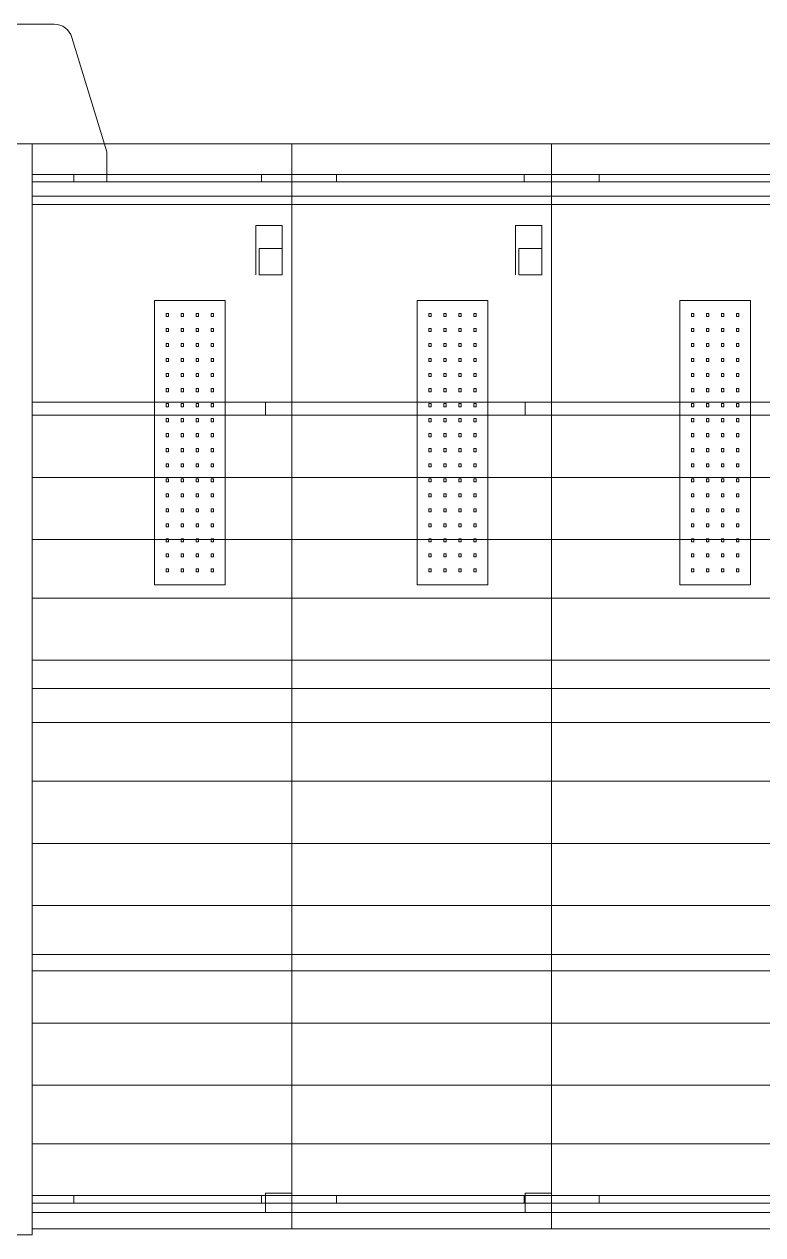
# Model space of a CAD drawing. Header units: millimetres. Extents: x 0 to 3780, y 0 to 2673.
# Drawn here: x 681.4 to 779.8, y 936.8 to 1098 of the extents above; entities that cross this region are included whole.
import ezdxf

# ---------------------------------------------------------------- set-up
doc = ezdxf.new("R2010")
doc.units = ezdxf.units.MM
doc.layers.add('AM_0', color=7, linetype='Continuous', lineweight=5)
doc.layers.add('AM_9', color=6, linetype='Continuous', lineweight=5)

msp = doc.modelspace()

# ---------------------------------------------------------------- linework, layer by layer
at = {"lineweight": 0}
for p, q in [((717.08, 1082.08), (682.48, 1082.08)), ((751.68, 1082.08), (717.08, 1082.08)), ((786.28, 1082.08), (751.68, 1082.08)), ((682.48, 1075.11), (717.08, 1075.11)), ((717.08, 1075.11), (751.68, 1075.11)), ((751.68, 1075.11), (786.28, 1075.11)), ((712.27, 1064.66), (712.27, 1071.2)), ((715.77, 1071.2), (712.27, 1071.2)), ((715.77, 1068.16), (715.77, 1071.2)), ((746.87, 1064.66), (746.87, 1071.2)), ((750.37, 1071.2), (746.87, 1071.2)), ((750.37, 1068.16), (750.37, 1071.2)), ((712.71, 1068.16), (715.77, 1068.16)), ((712.71, 1068.16), (712.71, 1064.66)), ((715.77, 1064.66), (715.77, 1068.16)), ((747.31, 1068.16), (750.37, 1068.16)), ((747.31, 1068.16), (747.31, 1064.66)), ((750.37, 1064.66), (750.37, 1068.16)), ((712.71, 1064.66), (715.77, 1064.66)), ((747.31, 1064.66), (750.37, 1064.66)), ((682.48, 1047.69), (717.08, 1047.69)), ((713.58, 1045.96), (713.58, 1047.69)), ((717.08, 1047.69), (751.68, 1047.69)), ((748.18, 1045.96), (748.18, 1047.69)), ((751.68, 1047.69), (786.28, 1047.69)), ((682.48, 1045.96), (717.08, 1045.96)), ((717.08, 1045.96), (751.68, 1045.96)), ((751.68, 1045.96), (786.28, 1045.96)), ((682.48, 1037.68), (717.08, 1037.68)), ((717.08, 1037.68), (751.68, 1037.68)), ((751.68, 1037.68), (786.28, 1037.68)), ((682.48, 1029.4), (717.08, 1029.4)), ((717.08, 1029.4), (751.68, 1029.4)), ((751.68, 1029.4), (786.28, 1029.4)), ((682.48, 1021.58), (717.08, 1021.58)), ((717.08, 1021.58), (751.68, 1021.58)), ((751.68, 1021.58), (786.28, 1021.58)), ((682.48, 1013.31), (717.08, 1013.31)), ((717.08, 1013.31), (751.68, 1013.31)), ((751.68, 1013.31), (786.28, 1013.31)), ((682.48, 1005.03), (717.08, 1005.03)), ((717.08, 1005.03), (751.68, 1005.03)), ((751.68, 1005.03), (786.28, 1005.03)), ((682.48, 997.21), (717.08, 997.21)), ((717.08, 997.21), (751.68, 997.21)), ((751.68, 997.21), (786.28, 997.21)), ((682.48, 988.93), (717.08, 988.93)), ((717.08, 988.93), (751.68, 988.93)), ((751.68, 988.93), (786.28, 988.93)), ((682.48, 980.66), (717.08, 980.66)), ((717.08, 980.66), (751.68, 980.66)), ((751.68, 980.66), (786.28, 980.66)), ((682.48, 974.14), (717.08, 974.14)), ((717.08, 974.14), (751.68, 974.14)), ((751.68, 974.14), (786.28, 974.14)), ((682.48, 971.97), (717.08, 971.97)), ((717.08, 971.97), (751.68, 971.97)), ((751.68, 971.97), (786.28, 971.97)), ((682.48, 964.99), (717.08, 964.99)), ((717.08, 964.99), (751.68, 964.99)), ((751.68, 964.99), (786.28, 964.99)), ((682.48, 956.74), (717.08, 956.74)), ((717.08, 956.74), (751.68, 956.74)), ((751.68, 956.74), (786.28, 956.74)), ((682.48, 948.9), (717.08, 948.9)), ((717.08, 948.9), (751.68, 948.9)), ((751.68, 948.9), (786.28, 948.9)), ((713.58, 939.75), (713.58, 942.36)), ((717.08, 942.36), (713.58, 942.36)), ((748.18, 939.75), (748.18, 942.36)), ((751.68, 942.36), (748.18, 942.36))]:
    msp.add_line(p, q, dxfattribs=at)
for points in [[(717.08, 939.75), (682.48, 939.75), (682.48, 1082.08), (717.08, 1082.08)], [(682.48, 1082.08), (682.48, 939.75), (717.08, 939.75), (717.08, 1082.08)], [(751.68, 939.75), (717.08, 939.75), (717.08, 1082.08), (751.68, 1082.08)], [(717.08, 1082.08), (717.08, 939.75), (751.68, 939.75), (751.68, 1082.08)], [(786.28, 939.75), (751.68, 939.75), (751.68, 1082.08), (786.28, 1082.08)], [(751.68, 1082.08), (751.68, 939.75), (786.28, 939.75), (786.28, 1082.08)], [(715.77, 1064.66), (715.77, 1068.16), (712.71, 1068.16), (712.71, 1064.66)], [(750.37, 1064.66), (750.37, 1068.16), (747.31, 1068.16), (747.31, 1064.66)], [(717.08, 937.58), (717.08, 939.75), (717.08, 937.58), (682.48, 937.58), (682.48, 939.75), (682.48, 937.58)], [(751.68, 937.58), (751.68, 939.75), (751.68, 937.58), (717.08, 937.58), (717.08, 939.75), (717.08, 937.58)], [(786.28, 937.58), (786.28, 939.75), (786.28, 937.58), (751.68, 937.58), (751.68, 939.75), (751.68, 937.58)]]:
    msp.add_lwpolyline(points, close=True, dxfattribs=at)
at = {"layer": 'AM_0'}
for p, q in [((685.39, 1098.03), (659.48, 1098.03)), ((692.43, 1081.03), (687.78, 1096.26)), ((682.48, 1082.08), (672.58, 1082.08)), ((682.48, 936.8), (682.48, 1082.08)), ((692.43, 1078.03), (692.43, 1081.03)), ((682.48, 1078.03), (857.73, 1078.03)), ((682.48, 1077.03), (857.73, 1077.03)), ((857.73, 1074.02), (682.48, 1074.02)), ((698.79, 1061.25), (698.79, 1023.35)), ((708.19, 1061.25), (698.79, 1061.25)), ((708.19, 1023.35), (708.19, 1061.25)), ((733.79, 1061.25), (733.79, 1023.35)), ((743.19, 1061.25), (733.79, 1061.25)), ((743.19, 1023.35), (743.19, 1061.25)), ((768.79, 1061.25), (768.79, 1023.35)), ((778.19, 1061.25), (768.79, 1061.25)), ((778.19, 1023.35), (778.19, 1061.25)), ((700.64, 1059.5), (700.34, 1059.5)), ((700.34, 1059.5), (700.34, 1059.09)), ((700.64, 1059.09), (700.64, 1059.5)), ((702.34, 1059.5), (702.34, 1059.09)), ((702.64, 1059.5), (702.34, 1059.5)), ((702.64, 1059.09), (702.64, 1059.5)), ((704.34, 1059.5), (704.34, 1059.09)), ((704.64, 1059.5), (704.34, 1059.5)), ((704.64, 1059.09), (704.64, 1059.5)), ((706.34, 1059.5), (706.34, 1059.09)), ((706.64, 1059.5), (706.34, 1059.5)), ((706.64, 1059.09), (706.64, 1059.5)), ((735.64, 1059.5), (735.34, 1059.5)), ((735.34, 1059.5), (735.34, 1059.09)), ((735.64, 1059.09), (735.64, 1059.5)), ((737.64, 1059.5), (737.34, 1059.5)), ((737.34, 1059.5), (737.34, 1059.09)), ((737.64, 1059.09), (737.64, 1059.5)), ((739.34, 1059.5), (739.34, 1059.09)), ((739.64, 1059.5), (739.34, 1059.5)), ((739.64, 1059.09), (739.64, 1059.5)), ((741.34, 1059.5), (741.34, 1059.09)), ((741.64, 1059.5), (741.34, 1059.5)), ((741.64, 1059.09), (741.64, 1059.5)), ((770.34, 1059.5), (770.34, 1059.09)), ((770.64, 1059.5), (770.34, 1059.5)), ((770.64, 1059.09), (770.64, 1059.5)), ((772.34, 1059.5), (772.34, 1059.09)), ((772.64, 1059.5), (772.34, 1059.5)), ((772.64, 1059.09), (772.64, 1059.5)), ((774.34, 1059.5), (774.34, 1059.09)), ((774.64, 1059.5), (774.34, 1059.5)), ((774.64, 1059.09), (774.64, 1059.5)), ((776.34, 1059.5), (776.34, 1059.09)), ((776.64, 1059.5), (776.34, 1059.5)), ((776.64, 1059.09), (776.64, 1059.5)), ((700.34, 1059.09), (700.64, 1059.09)), ((702.34, 1059.09), (702.64, 1059.09)), ((704.34, 1059.09), (704.64, 1059.09)), ((706.34, 1059.09), (706.64, 1059.09)), ((735.34, 1059.09), (735.64, 1059.09)), ((737.34, 1059.09), (737.64, 1059.09)), ((739.34, 1059.09), (739.64, 1059.09)), ((741.34, 1059.09), (741.64, 1059.09)), ((770.34, 1059.09), (770.64, 1059.09)), ((772.34, 1059.09), (772.64, 1059.09)), ((774.34, 1059.09), (774.64, 1059.09)), ((776.34, 1059.09), (776.64, 1059.09)), ((700.34, 1057.5), (700.34, 1057.09)), ((700.64, 1057.5), (700.34, 1057.5)), ((700.34, 1057.09), (700.64, 1057.09)), ((700.64, 1057.09), (700.64, 1057.5)), ((702.34, 1057.5), (702.34, 1057.09)), ((702.64, 1057.5), (702.34, 1057.5)), ((702.34, 1057.09), (702.64, 1057.09)), ((702.64, 1057.09), (702.64, 1057.5)), ((704.64, 1057.5), (704.34, 1057.5)), ((704.34, 1057.5), (704.34, 1057.09)), ((704.34, 1057.09), (704.64, 1057.09)), ((704.64, 1057.09), (704.64, 1057.5)), ((706.34, 1057.5), (706.34, 1057.09)), ((706.64, 1057.5), (706.34, 1057.5)), ((706.34, 1057.09), (706.64, 1057.09)), ((706.64, 1057.09), (706.64, 1057.5)), ((735.64, 1057.5), (735.34, 1057.5)), ((735.34, 1057.5), (735.34, 1057.09)), ((735.34, 1057.09), (735.64, 1057.09)), ((735.64, 1057.09), (735.64, 1057.5)), ((737.64, 1057.5), (737.34, 1057.5)), ((737.34, 1057.5), (737.34, 1057.09)), ((737.34, 1057.09), (737.64, 1057.09)), ((737.64, 1057.09), (737.64, 1057.5)), ((739.34, 1057.5), (739.34, 1057.09)), ((739.64, 1057.5), (739.34, 1057.5)), ((739.34, 1057.09), (739.64, 1057.09)), ((739.64, 1057.09), (739.64, 1057.5)), ((741.34, 1057.5), (741.34, 1057.09)), ((741.64, 1057.5), (741.34, 1057.5)), ((741.34, 1057.09), (741.64, 1057.09)), ((741.64, 1057.09), (741.64, 1057.5)), ((770.34, 1057.5), (770.34, 1057.09)), ((770.64, 1057.5), (770.34, 1057.5)), ((770.34, 1057.09), (770.64, 1057.09)), ((770.64, 1057.09), (770.64, 1057.5)), ((772.34, 1057.5), (772.34, 1057.09)), ((772.64, 1057.5), (772.34, 1057.5)), ((772.34, 1057.09), (772.64, 1057.09)), ((772.64, 1057.09), (772.64, 1057.5)), ((774.34, 1057.5), (774.34, 1057.09)), ((774.64, 1057.5), (774.34, 1057.5)), ((774.34, 1057.09), (774.64, 1057.09)), ((774.64, 1057.09), (774.64, 1057.5)), ((776.34, 1057.5), (776.34, 1057.09)), ((776.64, 1057.5), (776.34, 1057.5)), ((776.34, 1057.09), (776.64, 1057.09)), ((776.64, 1057.09), (776.64, 1057.5)), ((700.34, 1055.5), (700.34, 1055.09)), ((700.64, 1055.5), (700.34, 1055.5)), ((700.34, 1055.09), (700.64, 1055.09)), ((700.64, 1055.09), (700.64, 1055.5)), ((702.34, 1055.5), (702.34, 1055.09)), ((702.64, 1055.5), (702.34, 1055.5)), ((702.34, 1055.09), (702.64, 1055.09)), ((702.64, 1055.09), (702.64, 1055.5)), ((704.34, 1055.5), (704.34, 1055.09)), ((704.64, 1055.5), (704.34, 1055.5)), ((704.34, 1055.09), (704.64, 1055.09)), ((704.64, 1055.09), (704.64, 1055.5)), ((706.34, 1055.5), (706.34, 1055.09)), ((706.64, 1055.5), (706.34, 1055.5)), ((706.34, 1055.09), (706.64, 1055.09)), ((706.64, 1055.09), (706.64, 1055.5)), ((735.64, 1055.5), (735.34, 1055.5)), ((735.34, 1055.5), (735.34, 1055.09)), ((735.34, 1055.09), (735.64, 1055.09)), ((735.64, 1055.09), (735.64, 1055.5)), ((737.64, 1055.5), (737.34, 1055.5)), ((737.34, 1055.5), (737.34, 1055.09)), ((737.34, 1055.09), (737.64, 1055.09)), ((737.64, 1055.09), (737.64, 1055.5)), ((739.34, 1055.5), (739.34, 1055.09)), ((739.64, 1055.5), (739.34, 1055.5)), ((739.34, 1055.09), (739.64, 1055.09)), ((739.64, 1055.09), (739.64, 1055.5)), ((741.34, 1055.5), (741.34, 1055.09)), ((741.64, 1055.5), (741.34, 1055.5)), ((741.34, 1055.09), (741.64, 1055.09)), ((741.64, 1055.09), (741.64, 1055.5)), ((770.34, 1055.5), (770.34, 1055.09)), ((770.64, 1055.5), (770.34, 1055.5)), ((770.34, 1055.09), (770.64, 1055.09)), ((770.64, 1055.09), (770.64, 1055.5)), ((772.34, 1055.5), (772.34, 1055.09)), ((772.64, 1055.5), (772.34, 1055.5)), ((772.34, 1055.09), (772.64, 1055.09)), ((772.64, 1055.09), (772.64, 1055.5)), ((774.64, 1055.5), (774.34, 1055.5)), ((774.34, 1055.5), (774.34, 1055.09)), ((774.34, 1055.09), (774.64, 1055.09)), ((774.64, 1055.09), (774.64, 1055.5)), ((776.34, 1055.5), (776.34, 1055.09)), ((776.64, 1055.5), (776.34, 1055.5)), ((776.34, 1055.09), (776.64, 1055.09)), ((776.64, 1055.09), (776.64, 1055.5)), ((700.64, 1053.5), (700.34, 1053.5)), ((700.34, 1053.5), (700.34, 1053.09)), ((700.34, 1053.09), (700.64, 1053.09)), ((700.64, 1053.09), (700.64, 1053.5)), ((702.34, 1053.5), (702.34, 1053.09)), ((702.64, 1053.5), (702.34, 1053.5)), ((702.34, 1053.09), (702.64, 1053.09)), ((702.64, 1053.09), (702.64, 1053.5)), ((704.34, 1053.5), (704.34, 1053.09)), ((704.64, 1053.5), (704.34, 1053.5)), ((704.34, 1053.09), (704.64, 1053.09)), ((704.64, 1053.09), (704.64, 1053.5)), ((706.64, 1053.5), (706.34, 1053.5)), ((706.34, 1053.5), (706.34, 1053.09)), ((706.34, 1053.09), (706.64, 1053.09)), ((706.64, 1053.09), (706.64, 1053.5)), ((735.64, 1053.5), (735.34, 1053.5)), ((735.34, 1053.5), (735.34, 1053.09)), ((735.34, 1053.09), (735.64, 1053.09)), ((735.64, 1053.09), (735.64, 1053.5)), ((737.64, 1053.5), (737.34, 1053.5)), ((737.34, 1053.5), (737.34, 1053.09)), ((737.34, 1053.09), (737.64, 1053.09)), ((737.64, 1053.09), (737.64, 1053.5)), ((739.34, 1053.5), (739.34, 1053.09)), ((739.64, 1053.5), (739.34, 1053.5)), ((739.34, 1053.09), (739.64, 1053.09)), ((739.64, 1053.09), (739.64, 1053.5)), ((741.34, 1053.5), (741.34, 1053.09)), ((741.64, 1053.5), (741.34, 1053.5)), ((741.34, 1053.09), (741.64, 1053.09)), ((741.64, 1053.09), (741.64, 1053.5)), ((770.34, 1053.5), (770.34, 1053.09)), ((770.64, 1053.5), (770.34, 1053.5)), ((770.34, 1053.09), (770.64, 1053.09)), ((770.64, 1053.09), (770.64, 1053.5)), ((772.34, 1053.5), (772.34, 1053.09)), ((772.64, 1053.5), (772.34, 1053.5)), ((772.34, 1053.09), (772.64, 1053.09)), ((772.64, 1053.09), (772.64, 1053.5)), ((774.34, 1053.5), (774.34, 1053.09)), ((774.64, 1053.5), (774.34, 1053.5)), ((774.34, 1053.09), (774.64, 1053.09)), ((774.64, 1053.09), (774.64, 1053.5)), ((776.34, 1053.5), (776.34, 1053.09)), ((776.64, 1053.5), (776.34, 1053.5)), ((776.34, 1053.09), (776.64, 1053.09)), ((776.64, 1053.09), (776.64, 1053.5)), ((700.64, 1051.5), (700.34, 1051.5)), ((700.34, 1051.5), (700.34, 1051.09)), ((700.64, 1051.09), (700.64, 1051.5)), ((702.34, 1051.5), (702.34, 1051.09)), ((702.64, 1051.5), (702.34, 1051.5)), ((702.64, 1051.09), (702.64, 1051.5)), ((704.34, 1051.5), (704.34, 1051.09)), ((704.64, 1051.5), (704.34, 1051.5)), ((704.64, 1051.09), (704.64, 1051.5)), ((706.34, 1051.5), (706.34, 1051.09)), ((706.64, 1051.5), (706.34, 1051.5)), ((706.64, 1051.09), (706.64, 1051.5)), ((735.64, 1051.5), (735.34, 1051.5)), ((735.34, 1051.5), (735.34, 1051.09)), ((735.64, 1051.09), (735.64, 1051.5)), ((737.64, 1051.5), (737.34, 1051.5)), ((737.34, 1051.5), (737.34, 1051.09)), ((737.64, 1051.09), (737.64, 1051.5)), ((739.34, 1051.5), (739.34, 1051.09)), ((739.64, 1051.5), (739.34, 1051.5)), ((739.64, 1051.09), (739.64, 1051.5)), ((741.34, 1051.5), (741.34, 1051.09)), ((741.64, 1051.5), (741.34, 1051.5)), ((741.64, 1051.09), (741.64, 1051.5)), ((770.34, 1051.5), (770.34, 1051.09)), ((770.64, 1051.5), (770.34, 1051.5)), ((770.64, 1051.09), (770.64, 1051.5)), ((772.34, 1051.5), (772.34, 1051.09)), ((772.64, 1051.5), (772.34, 1051.5)), ((772.64, 1051.09), (772.64, 1051.5)), ((774.64, 1051.5), (774.34, 1051.5)), ((774.34, 1051.5), (774.34, 1051.09)), ((774.64, 1051.09), (774.64, 1051.5)), ((776.34, 1051.5), (776.34, 1051.09)), ((776.64, 1051.5), (776.34, 1051.5)), ((776.64, 1051.09), (776.64, 1051.5)), ((700.34, 1051.09), (700.64, 1051.09)), ((702.34, 1051.09), (702.64, 1051.09)), ((704.34, 1051.09), (704.64, 1051.09)), ((706.34, 1051.09), (706.64, 1051.09)), ((735.34, 1051.09), (735.64, 1051.09)), ((737.34, 1051.09), (737.64, 1051.09)), ((739.34, 1051.09), (739.64, 1051.09)), ((741.34, 1051.09), (741.64, 1051.09)), ((770.34, 1051.09), (770.64, 1051.09)), ((772.34, 1051.09), (772.64, 1051.09)), ((774.34, 1051.09), (774.64, 1051.09)), ((776.34, 1051.09), (776.64, 1051.09)), ((700.34, 1049.5), (700.34, 1049.09)), ((700.64, 1049.5), (700.34, 1049.5)), ((700.34, 1049.09), (700.64, 1049.09)), ((700.64, 1049.09), (700.64, 1049.5)), ((702.34, 1049.5), (702.34, 1049.09)), ((702.64, 1049.5), (702.34, 1049.5)), ((702.34, 1049.09), (702.64, 1049.09)), ((702.64, 1049.09), (702.64, 1049.5)), ((704.34, 1049.5), (704.34, 1049.09)), ((704.64, 1049.5), (704.34, 1049.5)), ((704.34, 1049.09), (704.64, 1049.09)), ((704.64, 1049.09), (704.64, 1049.5)), ((706.34, 1049.5), (706.34, 1049.09)), ((706.64, 1049.5), (706.34, 1049.5)), ((706.34, 1049.09), (706.64, 1049.09)), ((706.64, 1049.09), (706.64, 1049.5)), ((735.64, 1049.5), (735.34, 1049.5)), ((735.34, 1049.5), (735.34, 1049.09)), ((735.34, 1049.09), (735.64, 1049.09)), ((735.64, 1049.09), (735.64, 1049.5)), ((737.64, 1049.5), (737.34, 1049.5)), ((737.34, 1049.5), (737.34, 1049.09)), ((737.34, 1049.09), (737.64, 1049.09)), ((737.64, 1049.09), (737.64, 1049.5)), ((739.34, 1049.5), (739.34, 1049.09)), ((739.64, 1049.5), (739.34, 1049.5)), ((739.34, 1049.09), (739.64, 1049.09)), ((739.64, 1049.09), (739.64, 1049.5)), ((741.34, 1049.5), (741.34, 1049.09)), ((741.64, 1049.5), (741.34, 1049.5)), ((741.34, 1049.09), (741.64, 1049.09)), ((741.64, 1049.09), (741.64, 1049.5)), ((770.34, 1049.5), (770.34, 1049.09)), ((770.64, 1049.5), (770.34, 1049.5)), ((770.34, 1049.09), (770.64, 1049.09)), ((770.64, 1049.09), (770.64, 1049.5)), ((772.34, 1049.5), (772.34, 1049.09)), ((772.64, 1049.5), (772.34, 1049.5)), ((772.34, 1049.09), (772.64, 1049.09)), ((772.64, 1049.09), (772.64, 1049.5)), ((774.34, 1049.5), (774.34, 1049.09)), ((774.64, 1049.5), (774.34, 1049.5)), ((774.34, 1049.09), (774.64, 1049.09)), ((774.64, 1049.09), (774.64, 1049.5)), ((776.34, 1049.5), (776.34, 1049.09)), ((776.64, 1049.5), (776.34, 1049.5)), ((776.34, 1049.09), (776.64, 1049.09)), ((776.64, 1049.09), (776.64, 1049.5)), ((700.34, 1047.5), (700.34, 1047.09)), ((700.64, 1047.5), (700.34, 1047.5)), ((700.34, 1047.09), (700.64, 1047.09)), ((700.64, 1047.09), (700.64, 1047.5)), ((702.34, 1047.5), (702.34, 1047.09)), ((702.64, 1047.5), (702.34, 1047.5)), ((702.34, 1047.09), (702.64, 1047.09)), ((702.64, 1047.09), (702.64, 1047.5)), ((704.34, 1047.5), (704.34, 1047.09)), ((704.64, 1047.5), (704.34, 1047.5)), ((704.34, 1047.09), (704.64, 1047.09)), ((704.64, 1047.09), (704.64, 1047.5)), ((706.34, 1047.5), (706.34, 1047.09)), ((706.64, 1047.5), (706.34, 1047.5)), ((706.34, 1047.09), (706.64, 1047.09)), ((706.64, 1047.09), (706.64, 1047.5)), ((735.64, 1047.5), (735.34, 1047.5)), ((735.34, 1047.5), (735.34, 1047.09)), ((735.34, 1047.09), (735.64, 1047.09)), ((735.64, 1047.09), (735.64, 1047.5)), ((737.64, 1047.5), (737.34, 1047.5)), ((737.34, 1047.5), (737.34, 1047.09)), ((737.34, 1047.09), (737.64, 1047.09)), ((737.64, 1047.09), (737.64, 1047.5)), ((739.64, 1047.5), (739.34, 1047.5)), ((739.34, 1047.5), (739.34, 1047.09)), ((739.34, 1047.09), (739.64, 1047.09)), ((739.64, 1047.09), (739.64, 1047.5)), ((741.34, 1047.5), (741.34, 1047.09)), ((741.64, 1047.5), (741.34, 1047.5)), ((741.34, 1047.09), (741.64, 1047.09)), ((741.64, 1047.09), (741.64, 1047.5)), ((770.34, 1047.5), (770.34, 1047.09)), ((770.64, 1047.5), (770.34, 1047.5)), ((770.34, 1047.09), (770.64, 1047.09)), ((770.64, 1047.09), (770.64, 1047.5)), ((772.34, 1047.5), (772.34, 1047.09)), ((772.64, 1047.5), (772.34, 1047.5)), ((772.34, 1047.09), (772.64, 1047.09)), ((772.64, 1047.09), (772.64, 1047.5)), ((774.34, 1047.5), (774.34, 1047.09)), ((774.64, 1047.5), (774.34, 1047.5)), ((774.34, 1047.09), (774.64, 1047.09)), ((774.64, 1047.09), (774.64, 1047.5)), ((776.34, 1047.5), (776.34, 1047.09)), ((776.64, 1047.5), (776.34, 1047.5)), ((776.34, 1047.09), (776.64, 1047.09)), ((776.64, 1047.09), (776.64, 1047.5)), ((700.34, 1045.5), (700.34, 1045.09)), ((700.64, 1045.5), (700.34, 1045.5)), ((700.34, 1045.09), (700.64, 1045.09)), ((700.64, 1045.09), (700.64, 1045.5)), ((702.34, 1045.5), (702.34, 1045.09)), ((702.64, 1045.5), (702.34, 1045.5)), ((702.34, 1045.09), (702.64, 1045.09)), ((702.64, 1045.09), (702.64, 1045.5)), ((704.34, 1045.5), (704.34, 1045.09)), ((704.64, 1045.5), (704.34, 1045.5)), ((704.34, 1045.09), (704.64, 1045.09)), ((704.64, 1045.09), (704.64, 1045.5)), ((706.64, 1045.5), (706.34, 1045.5)), ((706.34, 1045.5), (706.34, 1045.09)), ((706.34, 1045.09), (706.64, 1045.09)), ((706.64, 1045.09), (706.64, 1045.5)), ((735.64, 1045.5), (735.34, 1045.5)), ((735.34, 1045.5), (735.34, 1045.09)), ((735.34, 1045.09), (735.64, 1045.09)), ((735.64, 1045.09), (735.64, 1045.5)), ((737.64, 1045.5), (737.34, 1045.5)), ((737.34, 1045.5), (737.34, 1045.09)), ((737.34, 1045.09), (737.64, 1045.09)), ((737.64, 1045.09), (737.64, 1045.5)), ((739.64, 1045.5), (739.34, 1045.5)), ((739.34, 1045.5), (739.34, 1045.09)), ((739.34, 1045.09), (739.64, 1045.09)), ((739.64, 1045.09), (739.64, 1045.5)), ((741.34, 1045.5), (741.34, 1045.09)), ((741.64, 1045.5), (741.34, 1045.5)), ((741.34, 1045.09), (741.64, 1045.09)), ((741.64, 1045.09), (741.64, 1045.5)), ((770.34, 1045.5), (770.34, 1045.09)), ((770.64, 1045.5), (770.34, 1045.5)), ((770.34, 1045.09), (770.64, 1045.09)), ((770.64, 1045.09), (770.64, 1045.5)), ((772.34, 1045.5), (772.34, 1045.09)), ((772.64, 1045.5), (772.34, 1045.5)), ((772.34, 1045.09), (772.64, 1045.09)), ((772.64, 1045.09), (772.64, 1045.5)), ((774.34, 1045.5), (774.34, 1045.09)), ((774.64, 1045.5), (774.34, 1045.5)), ((774.34, 1045.09), (774.64, 1045.09)), ((774.64, 1045.09), (774.64, 1045.5)), ((776.34, 1045.5), (776.34, 1045.09)), ((776.64, 1045.5), (776.34, 1045.5)), ((776.34, 1045.09), (776.64, 1045.09)), ((776.64, 1045.09), (776.64, 1045.5)), ((700.34, 1043.5), (700.34, 1043.09)), ((700.64, 1043.5), (700.34, 1043.5)), ((700.64, 1043.09), (700.64, 1043.5)), ((702.34, 1043.5), (702.34, 1043.09)), ((702.64, 1043.5), (702.34, 1043.5)), ((702.64, 1043.09), (702.64, 1043.5)), ((704.34, 1043.5), (704.34, 1043.09)), ((704.64, 1043.5), (704.34, 1043.5)), ((704.64, 1043.09), (704.64, 1043.5)), ((706.34, 1043.5), (706.34, 1043.09)), ((706.64, 1043.5), (706.34, 1043.5)), ((706.64, 1043.09), (706.64, 1043.5)), ((735.64, 1043.5), (735.34, 1043.5)), ((735.34, 1043.5), (735.34, 1043.09)), ((735.64, 1043.09), (735.64, 1043.5)), ((737.64, 1043.5), (737.34, 1043.5)), ((737.34, 1043.5), (737.34, 1043.09)), ((737.64, 1043.09), (737.64, 1043.5)), ((739.64, 1043.5), (739.34, 1043.5)), ((739.34, 1043.5), (739.34, 1043.09)), ((739.64, 1043.09), (739.64, 1043.5)), ((741.34, 1043.5), (741.34, 1043.09)), ((741.64, 1043.5), (741.34, 1043.5)), ((741.64, 1043.09), (741.64, 1043.5)), ((770.34, 1043.5), (770.34, 1043.09)), ((770.64, 1043.5), (770.34, 1043.5)), ((770.64, 1043.09), (770.64, 1043.5)), ((772.34, 1043.5), (772.34, 1043.09)), ((772.64, 1043.5), (772.34, 1043.5)), ((772.64, 1043.09), (772.64, 1043.5)), ((774.34, 1043.5), (774.34, 1043.09)), ((774.64, 1043.5), (774.34, 1043.5)), ((774.64, 1043.09), (774.64, 1043.5)), ((776.34, 1043.5), (776.34, 1043.09)), ((776.64, 1043.5), (776.34, 1043.5)), ((776.64, 1043.09), (776.64, 1043.5)), ((700.34, 1043.09), (700.64, 1043.09)), ((702.34, 1043.09), (702.64, 1043.09)), ((704.34, 1043.09), (704.64, 1043.09)), ((706.34, 1043.09), (706.64, 1043.09)), ((735.34, 1043.09), (735.64, 1043.09)), ((737.34, 1043.09), (737.64, 1043.09)), ((739.34, 1043.09), (739.64, 1043.09)), ((741.34, 1043.09), (741.64, 1043.09)), ((770.34, 1043.09), (770.64, 1043.09)), ((772.34, 1043.09), (772.64, 1043.09)), ((774.34, 1043.09), (774.64, 1043.09)), ((776.34, 1043.09), (776.64, 1043.09)), ((700.64, 1041.5), (700.34, 1041.5)), ((700.34, 1041.5), (700.34, 1041.09)), ((700.34, 1041.09), (700.64, 1041.09)), ((700.64, 1041.09), (700.64, 1041.5)), ((702.34, 1041.5), (702.34, 1041.09)), ((702.64, 1041.5), (702.34, 1041.5)), ((702.34, 1041.09), (702.64, 1041.09)), ((702.64, 1041.09), (702.64, 1041.5)), ((704.34, 1041.5), (704.34, 1041.09)), ((704.64, 1041.5), (704.34, 1041.5)), ((704.34, 1041.09), (704.64, 1041.09)), ((704.64, 1041.09), (704.64, 1041.5)), ((706.64, 1041.5), (706.34, 1041.5)), ((706.34, 1041.5), (706.34, 1041.09)), ((706.34, 1041.09), (706.64, 1041.09)), ((706.64, 1041.09), (706.64, 1041.5)), ((735.64, 1041.5), (735.34, 1041.5)), ((735.34, 1041.5), (735.34, 1041.09)), ((735.34, 1041.09), (735.64, 1041.09)), ((735.64, 1041.09), (735.64, 1041.5)), ((737.64, 1041.5), (737.34, 1041.5)), ((737.34, 1041.5), (737.34, 1041.09)), ((737.34, 1041.09), (737.64, 1041.09)), ((737.64, 1041.09), (737.64, 1041.5)), ((739.64, 1041.5), (739.34, 1041.5)), ((739.34, 1041.5), (739.34, 1041.09)), ((739.34, 1041.09), (739.64, 1041.09)), ((739.64, 1041.09), (739.64, 1041.5)), ((741.34, 1041.5), (741.34, 1041.09)), ((741.64, 1041.5), (741.34, 1041.5)), ((741.34, 1041.09), (741.64, 1041.09)), ((741.64, 1041.09), (741.64, 1041.5)), ((770.34, 1041.5), (770.34, 1041.09)), ((770.64, 1041.5), (770.34, 1041.5)), ((770.34, 1041.09), (770.64, 1041.09)), ((770.64, 1041.09), (770.64, 1041.5)), ((772.34, 1041.5), (772.34, 1041.09)), ((772.64, 1041.5), (772.34, 1041.5)), ((772.34, 1041.09), (772.64, 1041.09)), ((772.64, 1041.09), (772.64, 1041.5)), ((774.34, 1041.5), (774.34, 1041.09)), ((774.64, 1041.5), (774.34, 1041.5)), ((774.34, 1041.09), (774.64, 1041.09)), ((774.64, 1041.09), (774.64, 1041.5)), ((776.34, 1041.5), (776.34, 1041.09)), ((776.64, 1041.5), (776.34, 1041.5)), ((776.34, 1041.09), (776.64, 1041.09)), ((776.64, 1041.09), (776.64, 1041.5)), ((700.34, 1039.5), (700.34, 1039.09)), ((700.64, 1039.5), (700.34, 1039.5)), ((700.34, 1039.09), (700.64, 1039.09)), ((700.64, 1039.09), (700.64, 1039.5)), ((702.34, 1039.5), (702.34, 1039.09)), ((702.64, 1039.5), (702.34, 1039.5)), ((702.34, 1039.09), (702.64, 1039.09)), ((702.64, 1039.09), (702.64, 1039.5)), ((704.34, 1039.5), (704.34, 1039.09)), ((704.64, 1039.5), (704.34, 1039.5)), ((704.34, 1039.09), (704.64, 1039.09)), ((704.64, 1039.09), (704.64, 1039.5)), ((706.34, 1039.5), (706.34, 1039.09)), ((706.64, 1039.5), (706.34, 1039.5)), ((706.34, 1039.09), (706.64, 1039.09)), ((706.64, 1039.09), (706.64, 1039.5)), ((735.64, 1039.5), (735.34, 1039.5)), ((735.34, 1039.5), (735.34, 1039.09)), ((735.34, 1039.09), (735.64, 1039.09)), ((735.64, 1039.09), (735.64, 1039.5)), ((737.64, 1039.5), (737.34, 1039.5)), ((737.34, 1039.5), (737.34, 1039.09)), ((737.34, 1039.09), (737.64, 1039.09)), ((737.64, 1039.09), (737.64, 1039.5)), ((739.64, 1039.5), (739.34, 1039.5)), ((739.34, 1039.5), (739.34, 1039.09)), ((739.34, 1039.09), (739.64, 1039.09)), ((739.64, 1039.09), (739.64, 1039.5)), ((741.34, 1039.5), (741.34, 1039.09)), ((741.64, 1039.5), (741.34, 1039.5)), ((741.34, 1039.09), (741.64, 1039.09)), ((741.64, 1039.09), (741.64, 1039.5)), ((770.34, 1039.5), (770.34, 1039.09)), ((770.64, 1039.5), (770.34, 1039.5)), ((770.34, 1039.09), (770.64, 1039.09)), ((770.64, 1039.09), (770.64, 1039.5)), ((772.34, 1039.5), (772.34, 1039.09)), ((772.64, 1039.5), (772.34, 1039.5)), ((772.34, 1039.09), (772.64, 1039.09)), ((772.64, 1039.09), (772.64, 1039.5)), ((774.34, 1039.5), (774.34, 1039.09)), ((774.64, 1039.5), (774.34, 1039.5)), ((774.34, 1039.09), (774.64, 1039.09)), ((774.64, 1039.09), (774.64, 1039.5)), ((776.34, 1039.5), (776.34, 1039.09)), ((776.64, 1039.5), (776.34, 1039.5)), ((776.34, 1039.09), (776.64, 1039.09)), ((776.64, 1039.09), (776.64, 1039.5)), ((700.34, 1037.5), (700.34, 1037.09)), ((700.64, 1037.5), (700.34, 1037.5)), ((700.34, 1037.09), (700.64, 1037.09)), ((700.64, 1037.09), (700.64, 1037.5)), ((702.34, 1037.5), (702.34, 1037.09)), ((702.64, 1037.5), (702.34, 1037.5)), ((702.34, 1037.09), (702.64, 1037.09)), ((702.64, 1037.09), (702.64, 1037.5)), ((704.34, 1037.5), (704.34, 1037.09)), ((704.64, 1037.5), (704.34, 1037.5)), ((704.34, 1037.09), (704.64, 1037.09)), ((704.64, 1037.09), (704.64, 1037.5)), ((706.34, 1037.5), (706.34, 1037.09)), ((706.64, 1037.5), (706.34, 1037.5)), ((706.34, 1037.09), (706.64, 1037.09)), ((706.64, 1037.09), (706.64, 1037.5)), ((735.64, 1037.5), (735.34, 1037.5)), ((735.34, 1037.5), (735.34, 1037.09)), ((735.34, 1037.09), (735.64, 1037.09)), ((735.64, 1037.09), (735.64, 1037.5)), ((737.64, 1037.5), (737.34, 1037.5)), ((737.34, 1037.5), (737.34, 1037.09)), ((737.34, 1037.09), (737.64, 1037.09)), ((737.64, 1037.09), (737.64, 1037.5)), ((739.34, 1037.5), (739.34, 1037.09)), ((739.64, 1037.5), (739.34, 1037.5)), ((739.34, 1037.09), (739.64, 1037.09)), ((739.64, 1037.09), (739.64, 1037.5)), ((741.34, 1037.5), (741.34, 1037.09)), ((741.64, 1037.5), (741.34, 1037.5)), ((741.34, 1037.09), (741.64, 1037.09)), ((741.64, 1037.09), (741.64, 1037.5)), ((770.34, 1037.5), (770.34, 1037.09)), ((770.64, 1037.5), (770.34, 1037.5)), ((770.34, 1037.09), (770.64, 1037.09)), ((770.64, 1037.09), (770.64, 1037.5)), ((772.34, 1037.5), (772.34, 1037.09)), ((772.64, 1037.5), (772.34, 1037.5)), ((772.34, 1037.09), (772.64, 1037.09)), ((772.64, 1037.09), (772.64, 1037.5)), ((774.34, 1037.5), (774.34, 1037.09)), ((774.64, 1037.5), (774.34, 1037.5)), ((774.34, 1037.09), (774.64, 1037.09)), ((774.64, 1037.09), (774.64, 1037.5)), ((776.34, 1037.5), (776.34, 1037.09)), ((776.64, 1037.5), (776.34, 1037.5)), ((776.34, 1037.09), (776.64, 1037.09)), ((776.64, 1037.09), (776.64, 1037.5)), ((700.34, 1035.5), (700.34, 1035.09)), ((700.64, 1035.5), (700.34, 1035.5)), ((700.64, 1035.09), (700.64, 1035.5)), ((702.34, 1035.5), (702.34, 1035.09)), ((702.64, 1035.5), (702.34, 1035.5)), ((702.64, 1035.09), (702.64, 1035.5)), ((704.34, 1035.5), (704.34, 1035.09)), ((704.64, 1035.5), (704.34, 1035.5)), ((704.64, 1035.09), (704.64, 1035.5)), ((706.64, 1035.5), (706.34, 1035.5)), ((706.34, 1035.5), (706.34, 1035.09)), ((706.64, 1035.09), (706.64, 1035.5)), ((735.64, 1035.5), (735.34, 1035.5)), ((735.34, 1035.5), (735.34, 1035.09)), ((735.64, 1035.09), (735.64, 1035.5)), ((737.34, 1035.5), (737.34, 1035.09)), ((737.64, 1035.5), (737.34, 1035.5)), ((737.64, 1035.09), (737.64, 1035.5)), ((739.34, 1035.5), (739.34, 1035.09)), ((739.64, 1035.5), (739.34, 1035.5)), ((739.64, 1035.09), (739.64, 1035.5)), ((741.34, 1035.5), (741.34, 1035.09)), ((741.64, 1035.5), (741.34, 1035.5)), ((741.64, 1035.09), (741.64, 1035.5)), ((770.34, 1035.5), (770.34, 1035.09)), ((770.64, 1035.5), (770.34, 1035.5)), ((770.64, 1035.09), (770.64, 1035.5)), ((772.34, 1035.5), (772.34, 1035.09)), ((772.64, 1035.5), (772.34, 1035.5)), ((772.64, 1035.09), (772.64, 1035.5)), ((774.34, 1035.5), (774.34, 1035.09)), ((774.64, 1035.5), (774.34, 1035.5)), ((774.64, 1035.09), (774.64, 1035.5)), ((776.34, 1035.5), (776.34, 1035.09)), ((776.64, 1035.5), (776.34, 1035.5)), ((776.64, 1035.09), (776.64, 1035.5)), ((700.34, 1035.09), (700.64, 1035.09)), ((700.34, 1033.5), (700.34, 1033.09)), ((700.64, 1033.5), (700.34, 1033.5)), ((700.64, 1033.09), (700.64, 1033.5)), ((702.34, 1035.09), (702.64, 1035.09)), ((702.34, 1033.5), (702.34, 1033.09)), ((702.64, 1033.5), (702.34, 1033.5)), ((702.64, 1033.09), (702.64, 1033.5)), ((704.34, 1035.09), (704.64, 1035.09)), ((704.34, 1033.5), (704.34, 1033.09)), ((704.64, 1033.5), (704.34, 1033.5)), ((704.64, 1033.09), (704.64, 1033.5)), ((706.34, 1035.09), (706.64, 1035.09)), ((706.34, 1033.5), (706.34, 1033.09)), ((706.64, 1033.5), (706.34, 1033.5)), ((706.64, 1033.09), (706.64, 1033.5)), ((735.34, 1035.09), (735.64, 1035.09)), ((735.64, 1033.5), (735.34, 1033.5)), ((735.34, 1033.5), (735.34, 1033.09)), ((735.64, 1033.09), (735.64, 1033.5)), ((737.34, 1035.09), (737.64, 1035.09)), ((737.34, 1033.5), (737.34, 1033.09)), ((737.64, 1033.5), (737.34, 1033.5)), ((737.64, 1033.09), (737.64, 1033.5)), ((739.34, 1035.09), (739.64, 1035.09)), ((739.34, 1033.5), (739.34, 1033.09)), ((739.64, 1033.5), (739.34, 1033.5)), ((739.64, 1033.09), (739.64, 1033.5)), ((741.34, 1035.09), (741.64, 1035.09)), ((741.34, 1033.5), (741.34, 1033.09)), ((741.64, 1033.5), (741.34, 1033.5)), ((741.64, 1033.09), (741.64, 1033.5)), ((770.34, 1035.09), (770.64, 1035.09)), ((770.34, 1033.5), (770.34, 1033.09)), ((770.64, 1033.5), (770.34, 1033.5)), ((770.64, 1033.09), (770.64, 1033.5)), ((772.34, 1035.09), (772.64, 1035.09)), ((772.34, 1033.5), (772.34, 1033.09)), ((772.64, 1033.5), (772.34, 1033.5)), ((772.64, 1033.09), (772.64, 1033.5)), ((774.34, 1035.09), (774.64, 1035.09)), ((774.34, 1033.5), (774.34, 1033.09)), ((774.64, 1033.5), (774.34, 1033.5)), ((774.64, 1033.09), (774.64, 1033.5)), ((776.34, 1035.09), (776.64, 1035.09)), ((776.34, 1033.5), (776.34, 1033.09)), ((776.64, 1033.5), (776.34, 1033.5)), ((776.64, 1033.09), (776.64, 1033.5)), ((700.34, 1033.09), (700.64, 1033.09)), ((702.34, 1033.09), (702.64, 1033.09)), ((704.34, 1033.09), (704.64, 1033.09)), ((706.34, 1033.09), (706.64, 1033.09)), ((735.34, 1033.09), (735.64, 1033.09)), ((737.34, 1033.09), (737.64, 1033.09)), ((739.34, 1033.09), (739.64, 1033.09)), ((741.34, 1033.09), (741.64, 1033.09)), ((770.34, 1033.09), (770.64, 1033.09)), ((772.34, 1033.09), (772.64, 1033.09)), ((774.34, 1033.09), (774.64, 1033.09)), ((776.34, 1033.09), (776.64, 1033.09)), ((700.34, 1031.5), (700.34, 1031.09)), ((700.64, 1031.5), (700.34, 1031.5)), ((700.34, 1031.09), (700.64, 1031.09)), ((700.64, 1031.09), (700.64, 1031.5)), ((702.34, 1031.5), (702.34, 1031.09)), ((702.64, 1031.5), (702.34, 1031.5)), ((702.34, 1031.09), (702.64, 1031.09)), ((702.64, 1031.09), (702.64, 1031.5)), ((704.34, 1031.5), (704.34, 1031.09)), ((704.64, 1031.5), (704.34, 1031.5)), ((704.34, 1031.09), (704.64, 1031.09)), ((704.64, 1031.09), (704.64, 1031.5)), ((706.34, 1031.5), (706.34, 1031.09)), ((706.64, 1031.5), (706.34, 1031.5)), ((706.34, 1031.09), (706.64, 1031.09)), ((706.64, 1031.09), (706.64, 1031.5)), ((735.64, 1031.5), (735.34, 1031.5)), ((735.34, 1031.5), (735.34, 1031.09)), ((735.34, 1031.09), (735.64, 1031.09)), ((735.64, 1031.09), (735.64, 1031.5)), ((737.34, 1031.5), (737.34, 1031.09)), ((737.64, 1031.5), (737.34, 1031.5)), ((737.34, 1031.09), (737.64, 1031.09)), ((737.64, 1031.09), (737.64, 1031.5)), ((739.34, 1031.5), (739.34, 1031.09)), ((739.64, 1031.5), (739.34, 1031.5)), ((739.34, 1031.09), (739.64, 1031.09)), ((739.64, 1031.09), (739.64, 1031.5)), ((741.34, 1031.5), (741.34, 1031.09)), ((741.64, 1031.5), (741.34, 1031.5)), ((741.34, 1031.09), (741.64, 1031.09)), ((741.64, 1031.09), (741.64, 1031.5)), ((770.34, 1031.5), (770.34, 1031.09)), ((770.64, 1031.5), (770.34, 1031.5)), ((770.34, 1031.09), (770.64, 1031.09)), ((770.64, 1031.09), (770.64, 1031.5)), ((772.34, 1031.5), (772.34, 1031.09)), ((772.64, 1031.5), (772.34, 1031.5)), ((772.34, 1031.09), (772.64, 1031.09)), ((772.64, 1031.09), (772.64, 1031.5)), ((774.34, 1031.5), (774.34, 1031.09)), ((774.64, 1031.5), (774.34, 1031.5)), ((774.34, 1031.09), (774.64, 1031.09)), ((774.64, 1031.09), (774.64, 1031.5)), ((776.34, 1031.5), (776.34, 1031.09)), ((776.64, 1031.5), (776.34, 1031.5)), ((776.34, 1031.09), (776.64, 1031.09)), ((776.64, 1031.09), (776.64, 1031.5)), ((700.34, 1029.5), (700.34, 1029.09)), ((700.64, 1029.5), (700.34, 1029.5)), ((700.34, 1029.09), (700.64, 1029.09)), ((700.64, 1029.09), (700.64, 1029.5)), ((702.34, 1029.5), (702.34, 1029.09)), ((702.64, 1029.5), (702.34, 1029.5)), ((702.34, 1029.09), (702.64, 1029.09)), ((702.64, 1029.09), (702.64, 1029.5)), ((704.34, 1029.5), (704.34, 1029.09)), ((704.64, 1029.5), (704.34, 1029.5)), ((704.34, 1029.09), (704.64, 1029.09)), ((704.64, 1029.09), (704.64, 1029.5)), ((706.34, 1029.5), (706.34, 1029.09)), ((706.64, 1029.5), (706.34, 1029.5)), ((706.34, 1029.09), (706.64, 1029.09)), ((706.64, 1029.09), (706.64, 1029.5)), ((735.64, 1029.5), (735.34, 1029.5)), ((735.34, 1029.5), (735.34, 1029.09)), ((735.34, 1029.09), (735.64, 1029.09)), ((735.64, 1029.09), (735.64, 1029.5)), ((737.34, 1029.5), (737.34, 1029.09)), ((737.64, 1029.5), (737.34, 1029.5)), ((737.34, 1029.09), (737.64, 1029.09)), ((737.64, 1029.09), (737.64, 1029.5)), ((739.34, 1029.5), (739.34, 1029.09)), ((739.64, 1029.5), (739.34, 1029.5)), ((739.34, 1029.09), (739.64, 1029.09)), ((739.64, 1029.09), (739.64, 1029.5)), ((741.34, 1029.5), (741.34, 1029.09)), ((741.64, 1029.5), (741.34, 1029.5)), ((741.34, 1029.09), (741.64, 1029.09)), ((741.64, 1029.09), (741.64, 1029.5)), ((770.34, 1029.5), (770.34, 1029.09)), ((770.64, 1029.5), (770.34, 1029.5)), ((770.34, 1029.09), (770.64, 1029.09)), ((770.64, 1029.09), (770.64, 1029.5)), ((772.64, 1029.5), (772.34, 1029.5)), ((772.34, 1029.5), (772.34, 1029.09)), ((772.34, 1029.09), (772.64, 1029.09)), ((772.64, 1029.09), (772.64, 1029.5)), ((774.64, 1029.5), (774.34, 1029.5)), ((774.34, 1029.5), (774.34, 1029.09)), ((774.34, 1029.09), (774.64, 1029.09)), ((774.64, 1029.09), (774.64, 1029.5)), ((776.34, 1029.5), (776.34, 1029.09)), ((776.64, 1029.5), (776.34, 1029.5)), ((776.34, 1029.09), (776.64, 1029.09)), ((776.64, 1029.09), (776.64, 1029.5)), ((700.64, 1027.5), (700.34, 1027.5)), ((700.34, 1027.5), (700.34, 1027.09)), ((700.34, 1027.09), (700.64, 1027.09)), ((700.64, 1027.09), (700.64, 1027.5)), ((702.34, 1027.5), (702.34, 1027.09)), ((702.64, 1027.5), (702.34, 1027.5)), ((702.34, 1027.09), (702.64, 1027.09)), ((702.64, 1027.09), (702.64, 1027.5)), ((704.34, 1027.5), (704.34, 1027.09)), ((704.64, 1027.5), (704.34, 1027.5)), ((704.34, 1027.09), (704.64, 1027.09)), ((704.64, 1027.09), (704.64, 1027.5)), ((706.34, 1027.5), (706.34, 1027.09)), ((706.64, 1027.5), (706.34, 1027.5)), ((706.34, 1027.09), (706.64, 1027.09)), ((706.64, 1027.09), (706.64, 1027.5)), ((735.64, 1027.5), (735.34, 1027.5)), ((735.34, 1027.5), (735.34, 1027.09)), ((735.34, 1027.09), (735.64, 1027.09)), ((735.64, 1027.09), (735.64, 1027.5)), ((737.34, 1027.5), (737.34, 1027.09)), ((737.64, 1027.5), (737.34, 1027.5)), ((737.34, 1027.09), (737.64, 1027.09)), ((737.64, 1027.09), (737.64, 1027.5)), ((739.34, 1027.5), (739.34, 1027.09)), ((739.64, 1027.5), (739.34, 1027.5)), ((739.34, 1027.09), (739.64, 1027.09)), ((739.64, 1027.09), (739.64, 1027.5)), ((741.34, 1027.5), (741.34, 1027.09)), ((741.64, 1027.5), (741.34, 1027.5)), ((741.34, 1027.09), (741.64, 1027.09)), ((741.64, 1027.09), (741.64, 1027.5)), ((770.34, 1027.5), (770.34, 1027.09)), ((770.64, 1027.5), (770.34, 1027.5)), ((770.34, 1027.09), (770.64, 1027.09)), ((770.64, 1027.09), (770.64, 1027.5)), ((772.64, 1027.5), (772.34, 1027.5)), ((772.34, 1027.5), (772.34, 1027.09)), ((772.34, 1027.09), (772.64, 1027.09)), ((772.64, 1027.09), (772.64, 1027.5)), ((774.34, 1027.5), (774.34, 1027.09)), ((774.64, 1027.5), (774.34, 1027.5)), ((774.34, 1027.09), (774.64, 1027.09)), ((774.64, 1027.09), (774.64, 1027.5)), ((776.34, 1027.5), (776.34, 1027.09)), ((776.64, 1027.5), (776.34, 1027.5)), ((776.34, 1027.09), (776.64, 1027.09)), ((776.64, 1027.09), (776.64, 1027.5)), ((700.34, 1025.5), (700.34, 1025.09)), ((700.64, 1025.5), (700.34, 1025.5)), ((700.64, 1025.09), (700.64, 1025.5)), ((702.34, 1025.5), (702.34, 1025.09)), ((702.64, 1025.5), (702.34, 1025.5)), ((702.64, 1025.09), (702.64, 1025.5)), ((704.34, 1025.5), (704.34, 1025.09)), ((704.64, 1025.5), (704.34, 1025.5)), ((704.64, 1025.09), (704.64, 1025.5)), ((706.64, 1025.5), (706.34, 1025.5)), ((706.34, 1025.5), (706.34, 1025.09)), ((706.64, 1025.09), (706.64, 1025.5)), ((735.64, 1025.5), (735.34, 1025.5)), ((735.34, 1025.5), (735.34, 1025.09)), ((735.64, 1025.09), (735.64, 1025.5)), ((737.34, 1025.5), (737.34, 1025.09)), ((737.64, 1025.5), (737.34, 1025.5)), ((737.64, 1025.09), (737.64, 1025.5)), ((739.34, 1025.5), (739.34, 1025.09)), ((739.64, 1025.5), (739.34, 1025.5)), ((739.64, 1025.09), (739.64, 1025.5)), ((741.34, 1025.5), (741.34, 1025.09)), ((741.64, 1025.5), (741.34, 1025.5)), ((741.64, 1025.09), (741.64, 1025.5)), ((770.34, 1025.5), (770.34, 1025.09)), ((770.64, 1025.5), (770.34, 1025.5)), ((770.64, 1025.09), (770.64, 1025.5)), ((772.34, 1025.5), (772.34, 1025.09)), ((772.64, 1025.5), (772.34, 1025.5)), ((772.64, 1025.09), (772.64, 1025.5)), ((774.34, 1025.5), (774.34, 1025.09)), ((774.64, 1025.5), (774.34, 1025.5)), ((774.64, 1025.09), (774.64, 1025.5)), ((776.34, 1025.5), (776.34, 1025.09)), ((776.64, 1025.5), (776.34, 1025.5)), ((776.64, 1025.09), (776.64, 1025.5)), ((700.34, 1025.09), (700.64, 1025.09)), ((702.34, 1025.09), (702.64, 1025.09)), ((704.34, 1025.09), (704.64, 1025.09)), ((706.34, 1025.09), (706.64, 1025.09)), ((735.34, 1025.09), (735.64, 1025.09)), ((737.34, 1025.09), (737.64, 1025.09)), ((739.34, 1025.09), (739.64, 1025.09)), ((741.34, 1025.09), (741.64, 1025.09)), ((770.34, 1025.09), (770.64, 1025.09)), ((772.34, 1025.09), (772.64, 1025.09)), ((774.34, 1025.09), (774.64, 1025.09)), ((776.34, 1025.09), (776.64, 1025.09)), ((698.79, 1023.35), (708.19, 1023.35)), ((733.79, 1023.35), (743.19, 1023.35)), ((768.79, 1023.35), (778.19, 1023.35)), ((682.48, 1009.55), (857.73, 1009.55)), ((682.48, 942.03), (857.73, 942.03)), ((682.48, 941.03), (857.73, 941.03)), ((672.58, 936.8), (682.48, 936.8))]:
    msp.add_line(p, q, dxfattribs=at)
msp.add_arc((685.39, 1095.53), 2.5, 17, 90, dxfattribs=at)
at = {"layer": 'AM_9', "ltscale": 2}
for p, q in [((688.03, 1077.03), (688.03, 1078.03)), ((692.43, 1077.03), (692.43, 1078.03)), ((713.03, 1077.03), (713.03, 1078.03)), ((723.03, 1077.03), (723.03, 1078.03)), ((748.03, 1077.03), (748.03, 1078.03)), ((758.03, 1077.03), (758.03, 1078.03)), ((688.03, 942.03), (688.03, 941.03)), ((713.03, 942.03), (713.03, 941.03)), ((723.03, 942.03), (723.03, 941.03)), ((748.03, 942.03), (748.03, 941.03)), ((758.03, 942.03), (758.03, 941.03))]:
    msp.add_line(p, q, dxfattribs=at)

doc.saveas('drawing.dxf')
